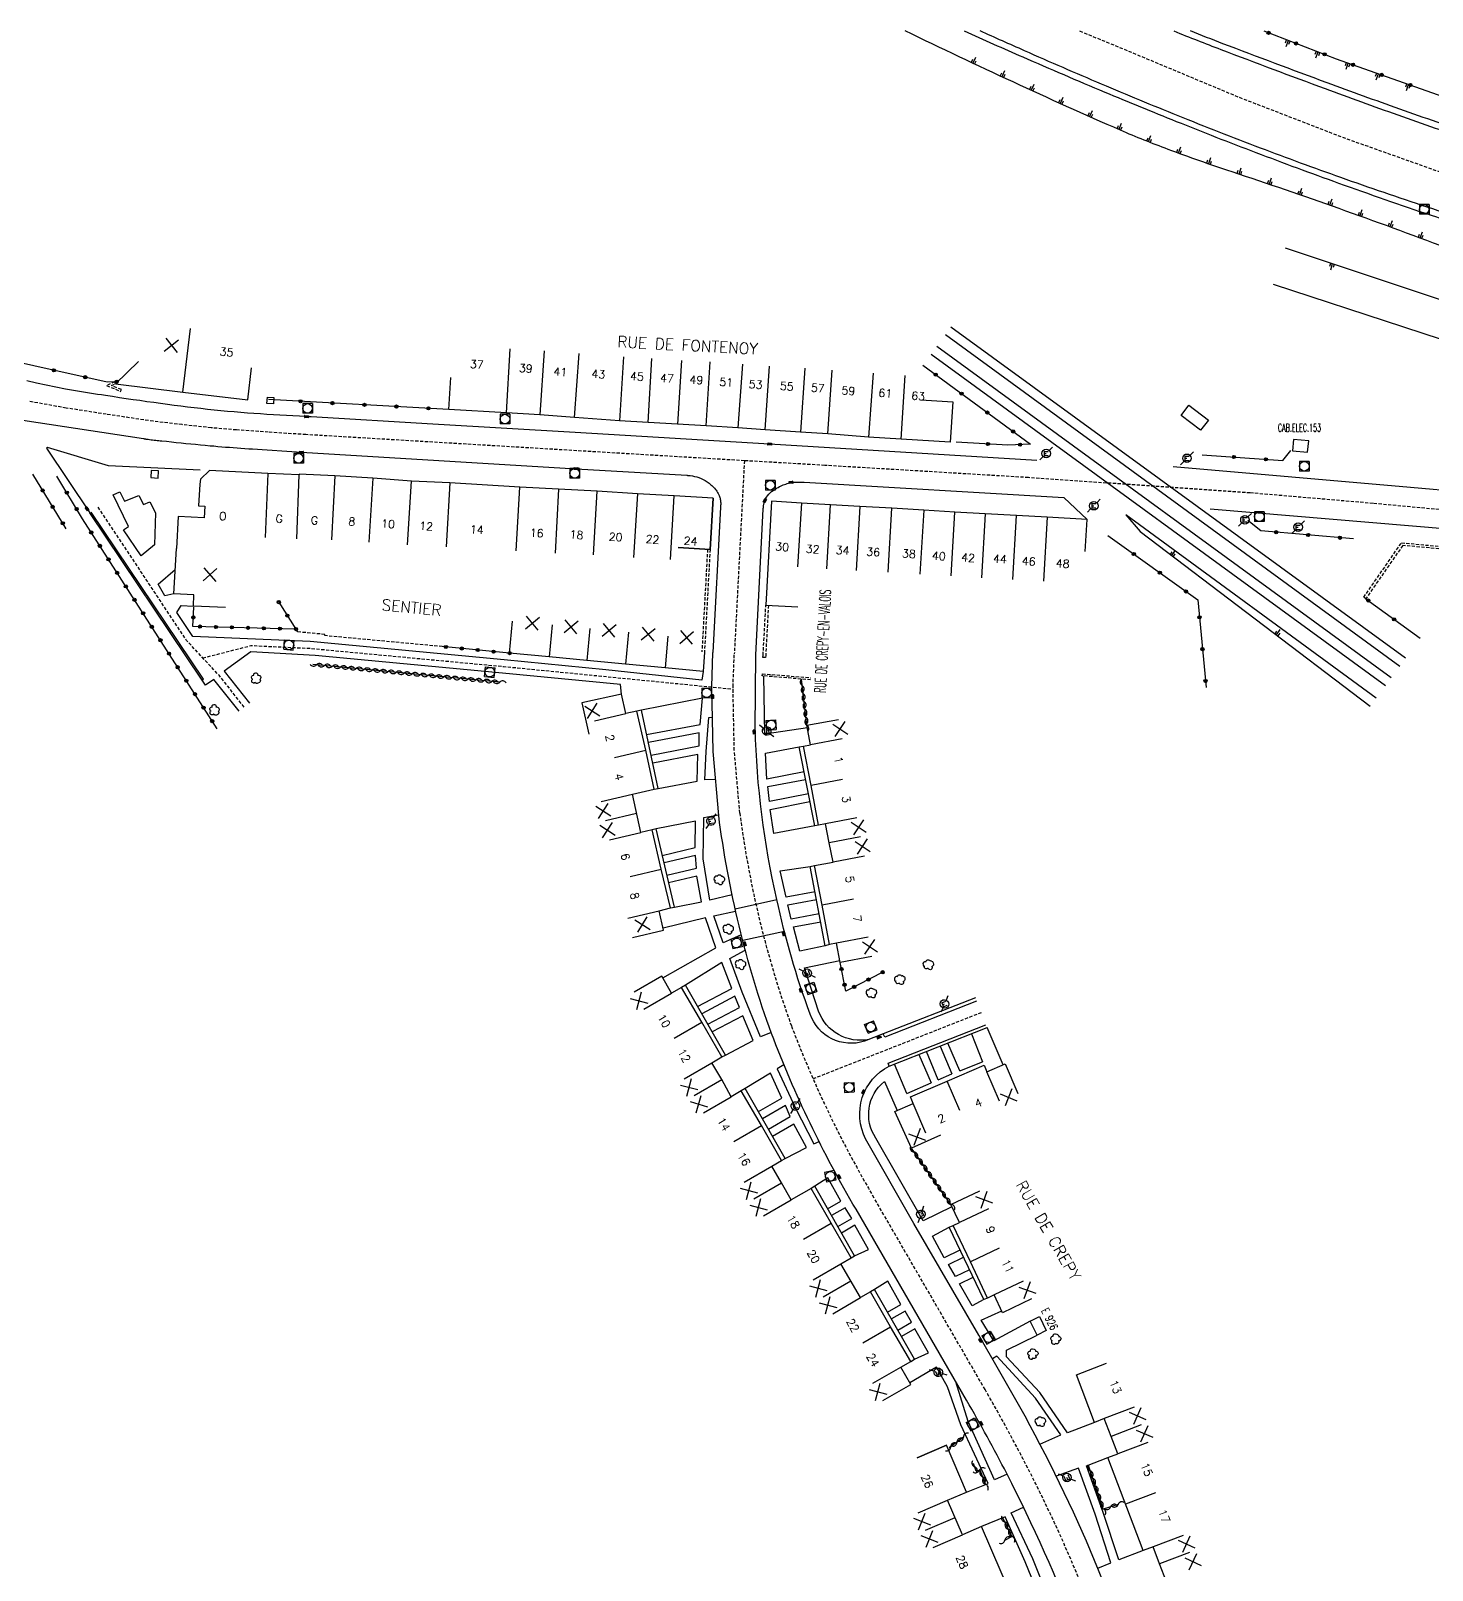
# Model space of a CAD drawing. Header units: millimetres. Extents: x 84999 to 86000, y 139000 to 140000.
# Drawn here: x 85243.6 to 85462.4, y 139759.6 to 140000 of the extents above; entities that cross this region are included whole.
import ezdxf
from ezdxf.enums import TextEntityAlignment as Align

# ---------------------------------------------------------------- set-up
doc = ezdxf.new("R2010")
doc.units = ezdxf.units.MM
doc.linetypes.add('DASHED', pattern=[0.75, 0.5, -0.25])
doc.layers.get('0').update_dxf_attribs({"linetype": 'CONTINUOUS'})
for name, color, linetype in [('W0001', 6, 'DASHED'), ('W0008', 7, 'CONTINUOUS'), ('W0100', 7, 'CONTINUOUS'), ('W0112', 1, 'DASHED'), ('W0211', 2, 'CONTINUOUS'), ('W0300', 7, 'CONTINUOUS'), ('W0310', 3, 'CONTINUOUS'), ('W0322', 7, 'CONTINUOUS'), ('W0334', 7, 'CONTINUOUS'), ('W0400', 7, 'CONTINUOUS'), ('W0420', 7, 'CONTINUOUS'), ('W0471', 7, 'CONTINUOUS'), ('W0700', 7, 'CONTINUOUS'), ('W0984', 7, 'CONTINUOUS'), ('W0989', 7, 'CONTINUOUS'), ('W0991', 7, 'CONTINUOUS'), ('W1102', 7, 'CONTINUOUS')]:
    doc.layers.add(name, color=color, linetype=linetype)
doc.styles.get("Standard").update_dxf_attribs({"font": 'romans.shx', "width": 0.85})

# ---------------------------------------------------------------- blocks, each defined once
blk = doc.blocks.new('t322o')
at = {"color": 0, "linetype": 'Continuous'}
for radius in [0.25, 0.15]:
    blk.add_circle((0, 0), radius, dxfattribs=at)
blk = doc.blocks.new('t211o')
at = {"color": 0, "linetype": 'Continuous'}
for p, q in [((-0.29, 0.5), (-0.29, 0)), ((0, 1), (0, 0)), ((0.29, 0.5), (0.29, 0))]:
    blk.add_line(p, q, dxfattribs=at)
blk = doc.blocks.new('T420')
for p, q in [((0.75, 0.75), (-0.75, 0.75)), ((-0.75, 0.75), (-0.75, -0.75)), ((0.75, 0.75), (0.75, -0.75)), ((0.75, -0.75), (-0.75, -0.75))]:
    blk.add_line(p, q)
blk.add_ellipse((0, 0), major_axis=(-0.53, 0.53), ratio=1, start_param=3.926991, end_param=10.210176)
blk = doc.blocks.new('T400')
for p, q in [((-0.15, 0.3), (0.15, 0.3)), ((-0.15, -0.25), (-0.15, 0.3)), ((-0.15, 0.15), (0.15, 0.15)), ((-0.15, 0), (0.15, 0)), ((0.15, 0.3), (0.15, -0.25)), ((-0.15, -0.15), (0.15, -0.15)), ((-0.15, -0.25), (-0.15, -0.3)), ((-0.15, -0.3), (0.15, -0.3)), ((0.15, -0.3), (0.15, -0.25))]:
    blk.add_line(p, q)
blk = doc.blocks.new('T471')
for p, q in [((-0.333334, 0.333334), (-0.333334, -0.333334)), ((-0.333334, 0.333334), (0.333334, 0.333334)), ((-0.333334, 0), (0, 0)), ((0.500001, 0.500001), (1.000002, 1.000002)), ((-0.500001, -0.500001), (-1.000002, -1.000002)), ((-0.333334, -0.333334), (0.333334, -0.333334))]:
    blk.add_line(p, q)
blk.add_ellipse((0, 0), major_axis=(0.471405, 0.471405), ratio=1, start_param=5.4977871438, end_param=11.780972451)
blk = doc.blocks.new('T300')
for p, q in [((-0.8, 0.51), (-0.86, 0.34)), ((-0.86, 0.34), (-0.86, 0.17)), ((-0.86, 0.17), (-0.74, 0.06)), ((-0.69, 0.63), (-0.8, 0.51)), ((-0.8, -0.06), (-0.74, 0.06)), ((-0.74, 0.06), (-0.69, 0.11)), ((-0.57, 0.69), (-0.69, 0.63)), ((-0.46, 0.69), (-0.57, 0.69)), ((-0.29, 0.63), (-0.46, 0.69)), ((-0.29, 0.63), (-0.17, 0.74)), ((-0.23, 0.57), (-0.29, 0.63)), ((-0.17, 0.74), (-0.06, 0.8)), ((-0.06, 0.8), (0.06, 0.8)), ((0.06, 0.8), (0.23, 0.74)), ((0.23, 0.74), (0.34, 0.63)), ((0.34, 0.63), (0.4, 0.51)), ((0.46, 0.46), (0.34, 0.46)), ((0.4, 0.51), (0.4, 0.46)), ((0.57, 0.4), (0.46, 0.46)), ((0.57, 0.4), (0.69, 0.29)), ((0.69, 0.29), (0.74, 0.17)), ((0.74, 0.06), (0.69, -0.17)), ((0.74, 0.17), (0.74, 0.06)), ((-0.8, -0.17), (-0.8, -0.06)), ((-0.8, -0.23), (-0.8, -0.17)), ((-0.74, -0.34), (-0.8, -0.23)), ((-0.69, -0.4), (-0.74, -0.34)), ((-0.51, -0.46), (-0.69, -0.4)), ((-0.4, -0.46), (-0.51, -0.46)), ((-0.4, -0.46), (-0.34, -0.46)), ((-0.34, -0.46), (-0.34, -0.4)), ((-0.34, -0.51), (-0.34, -0.46)), ((-0.29, -0.63), (-0.34, -0.51)), ((-0.17, -0.74), (-0.29, -0.63)), ((-0.06, -0.8), (-0.17, -0.74)), ((0.06, -0.8), (-0.06, -0.8)), ((0.17, -0.74), (0.06, -0.8)), ((0.23, -0.69), (0.17, -0.74)), ((0.29, -0.46), (0.23, -0.46)), ((0.29, -0.63), (0.23, -0.69)), ((0.46, -0.4), (0.29, -0.46)), ((0.34, -0.51), (0.29, -0.63)), ((0.34, -0.51), (0.34, -0.46)), ((0.57, -0.34), (0.46, -0.4)), ((0.63, -0.29), (0.57, -0.34)), ((0.69, -0.17), (0.63, -0.29))]:
    blk.add_line(p, q)
blk = doc.blocks.new('t310o')
at = {"color": 0, "linetype": 'Continuous'}
for centre, start, end in [((-0.5, 0.38), 216.8699, 323.1304), ((0.5, -0.37), 36.8699, 143.1303)]:
    blk.add_arc(centre, 0.625, start, end, dxfattribs=at)
blk = doc.blocks.new('t991o')
at = {"color": 0, "linetype": 'Continuous'}
for p, q in [((-1, 1), (1, -1)), ((-1, -1), (1, 1))]:
    blk.add_line(p, q, dxfattribs=at)
blk = doc.blocks.new('t112o')
at = {"color": 0, "linetype": 'Continuous'}
for p, q in [((-0.5, 0.5), (0.5, 0.5)), ((-0.5, -0.5), (-0.5, 0.5)), ((0.5, 0.5), (0.5, -0.5)), ((0.5, -0.5), (-0.5, -0.5))]:
    blk.add_line(p, q, dxfattribs=at)

msp = doc.modelspace()

# ---------------------------------------------------------------- linework, layer by layer
at = {"layer": 'W0001', "flags": 128}
for points in [[(85407.33, 140000), (85414.11, 139997.22), (85432.19, 139989.67), (85448.54, 139983.35), (85464.77, 139977.58), (85480.64, 139972.75), (85495.7, 139968.39), (85508.18, 139964.86), (85518.15, 139962.24), (85536.2, 139958.2), (85556.52, 139953.78), (85570.34, 139951.15), (85583.67, 139948.75), (85605.03, 139944.76), (85620.87, 139942.35), (85630.78, 139940.79), (85643.32, 139939.44), (85661.75, 139937.06)], [(85276.9, 139894.41), (85272.96, 139899.38), (85267.9, 139904.8), (85254.11, 139925.62)], [(85270.43, 139902.09), (85277.95, 139904.03), (85287.08, 139903.6), (85317.36, 139900.76), (85353.21, 139897.23)], [(85391.96, 139846.69), (85365.71, 139836.35)]]:
    msp.add_lwpolyline(points, dxfattribs=at)
at = {"layer": 'W0001'}
for points in [[(85641.3, 139910.12), (85631.66, 139910.33), (85624, 139910.64), (85614.54, 139911.22), (85606.29, 139911.89), (85599.37, 139912.53), (85591.98, 139913.22), (85567.26, 139915.58), (85453.14, 139926.22), (85433.96, 139927.86), (85399.33, 139930.25), (85367.54, 139932.16), (85354.99, 139932.89), (85346.02, 139933.42), (85286.52, 139936.97), (85280.65, 139937.34), (85275.66, 139937.69), (85271.73, 139938.03), (85267.2, 139938.52), (85262.68, 139939.05), (85255.34, 139940.14), (85249.09, 139941.12), (85243.22, 139942.16)], [(85354.99, 139932.89), (85353.41, 139902.75)]]:
    msp.add_lwpolyline(points, dxfattribs=at)
msp.add_lwpolyline([(85434.19, 139595.2), (85428.04, 139655.58), (85423.06, 139701.42, 0.029369), (85421.2, 139712.03), (85418.36, 139724.45, 0.028049), (85410.15, 139750.9, 0.029351), (85398.9, 139776.22, 0.01135), (85392.56, 139787.84), (85375.29, 139817.66, -0.042002), (85362.34, 139844.58, -0.054806), (85354.28, 139877.85), (85353.41, 139887.66), (85353.21, 139897.58), (85353.41, 139902.75)], format="xyb", dxfattribs=at)
at = {"layer": 'W0008', "flags": 128}
for points in [[(85661.16, 139930.94, 0.008282), (85641.32, 139933.47, -0.006368), (85633.42, 139934.53, -0.000194), (85608.21, 139938.25, -0.003488), (85606.81, 139938.46, -0.003393), (85592.76, 139940.84, -0.003225), (85578, 139943.53, -0.002645), (85563.66, 139946.33, -0.002459), (85548.26, 139949.49, -0.002984), (85534.16, 139952.55, -0.003298), (85521.44, 139955.47, -0.004562), (85510.2, 139958.24, -0.004123), (85497.82, 139961.53, -0.004363), (85487.98, 139964.31, -0.003382), (85475.35, 139968.11, -0.00528), (85461.61, 139972.49, -0.00534), (85448.12, 139977.11, -0.00548), (85435.57, 139981.72, -0.005298), (85422.69, 139986.76, -0.004076), (85410.76, 139991.7, -0.004017), (85398.73, 139996.91, -0.00223), (85391.81, 140000)], [(85422.04, 140000, 0.004563), (85429.37, 139997.12, 0.002607), (85445.65, 139991.01, 0.003184), (85456.99, 139986.9, 0.003105), (85468.68, 139982.83, 0.012824), (85490.19, 139976.09, 0.009921), (85518.35, 139968.67, 0.001393), (85531.82, 139965.44, 0.005248), (85535.41, 139964.63, 0.001339), (85545.29, 139962.54, 0.001077), (85557.58, 139960, 0.001157), (85573.19, 139956.84, 0.001703), (85583.8, 139954.76, 0.004285), (85594.36, 139952.82, 0.003148), (85608.77, 139950.39, 0.002784), (85609.67, 139950.25, 0.000116), (85631.38, 139946.98, 0.005753), (85640.83, 139945.68, 0.006949), (85662.34, 139943.2)]]:
    msp.add_lwpolyline(points, format="xyb", dxfattribs=at)
at = {"layer": 'W0008'}
for points in [[(85400.67, 139932.94), (85358.92, 139935.48), (85328.59, 139937.28), (85306.36, 139938.61), (85287.33, 139939.72), (85287.33, 139939.72), (85287.24, 139939.72), (85287.16, 139939.73), (85287.09, 139939.73), (85287.01, 139939.73), (85286.92, 139939.75), (85286.84, 139939.75), (85286.77, 139939.75), (85286.69, 139939.75), (85286.6, 139939.77), (85286.52, 139939.77), (85285.51, 139939.83), (85284.49, 139939.88), (85283.48, 139939.94), (85282.46, 139940), (85281.45, 139940.06), (85280.43, 139940.12), (85279.41, 139940.19), (85278.41, 139940.25), (85277.39, 139940.33), (85276.38, 139940.41), (85275.34, 139940.5), (85274.29, 139940.59), (85273.25, 139940.69), (85272.21, 139940.8), (85271.17, 139940.91), (85270.13, 139941.02), (85269.09, 139941.14), (85268.05, 139941.27), (85267.02, 139941.39), (85265.98, 139941.53), (85265.98, 139941.53), (85264.91, 139941.67), (85263.83, 139941.81), (85262.76, 139941.97), (85261.69, 139942.11), (85260.62, 139942.27), (85259.54, 139942.42), (85258.47, 139942.58), (85257.4, 139942.73), (85256.33, 139942.91), (85255.26, 139943.06), (85255.26, 139943.06), (85254.63, 139943.16), (85254.01, 139943.25), (85253.38, 139943.34), (85252.75, 139943.45), (85252.12, 139943.55), (85251.5, 139943.64), (85250.88, 139943.75), (85250.26, 139943.86), (85249.63, 139943.97), (85249.01, 139944.08), (85249.01, 139944.08), (85247.48, 139944.36), (85245.96, 139944.67), (85244.45, 139945), (85242.94, 139945.34)], [(85238.16, 139939.86), (85261.16, 139936.34), (85261.21, 139936.34), (85261.26, 139936.33), (85261.31, 139936.33), (85261.36, 139936.31), (85261.41, 139936.31), (85261.45, 139936.3), (85261.51, 139936.3), (85261.55, 139936.28), (85261.6, 139936.28), (85261.65, 139936.27), (85261.89, 139936.23), (85262.12, 139936.2), (85262.36, 139936.17), (85262.59, 139936.14), (85262.83, 139936.12), (85263.07, 139936.09), (85263.3, 139936.06), (85263.54, 139936.05), (85263.78, 139936.02), (85264.02, 139936), (85264.77, 139935.92), (85265.52, 139935.84), (85266.28, 139935.75), (85267.04, 139935.67), (85267.79, 139935.59), (85268.55, 139935.52), (85269.3, 139935.45), (85270.05, 139935.38), (85270.81, 139935.3), (85271.57, 139935.23), (85271.57, 139935.23), (85272.17, 139935.19), (85272.77, 139935.12), (85273.38, 139935.08), (85273.98, 139935.03), (85274.58, 139934.98), (85275.18, 139934.94), (85275.79, 139934.91), (85276.39, 139934.86), (85276.99, 139934.81), (85277.59, 139934.77), (85277.66, 139934.77), (85277.71, 139934.77), (85277.77, 139934.77), (85277.84, 139934.75), (85277.9, 139934.75), (85277.95, 139934.75), (85278.02, 139934.75), (85278.08, 139934.73), (85278.13, 139934.73), (85278.2, 139934.73), (85285.85, 139934.2), (85328.71, 139931.64), (85346.02, 139930.61), (85346.07, 139930.61), (85346.12, 139930.59), (85346.16, 139930.59), (85346.21, 139930.59), (85346.26, 139930.59), (85346.31, 139930.59), (85346.36, 139930.59), (85346.41, 139930.58), (85346.45, 139930.58), (85346.5, 139930.58), (85346.86, 139930.53), (85347.2, 139930.45), (85347.55, 139930.36), (85347.89, 139930.25), (85348.23, 139930.11), (85348.55, 139929.95), (85348.88, 139929.78), (85349.18, 139929.58), (85349.48, 139929.38), (85349.76, 139929.14), (85349.91, 139929), (85350.05, 139928.88), (85350.2, 139928.72), (85350.34, 139928.58), (85350.46, 139928.42), (85350.59, 139928.27), (85350.7, 139928.11), (85350.8, 139927.94), (85350.9, 139927.77), (85350.98, 139927.58), (85351.05, 139927.45), (85351.09, 139927.31), (85351.14, 139927.17), (85351.18, 139927.03), (85351.21, 139926.89), (85351.24, 139926.75), (85351.27, 139926.61), (85351.27, 139926.45), (85351.29, 139926.31), (85351.29, 139926.17), (85351.29, 139926.12), (85351.29, 139926.06), (85351.29, 139926.02), (85351.28, 139925.97), (85351.28, 139925.92), (85351.28, 139925.86), (85351.27, 139925.81), (85351.27, 139925.77), (85351.27, 139925.72), (85351.27, 139925.66), (85350.05, 139902.92)], [(85269.99, 139931.39), (85255.68, 139932.11), (85246.18, 139934.95), (85246.01, 139934.83), (85252.79, 139924.73)], [(85421.95, 139931.98), (85458.98, 139928.75), (85467.25, 139928.02)], [(85356.75, 139902.58), (85357.94, 139925.33), (85357.94, 139925.36), (85357.94, 139925.39), (85357.94, 139925.42), (85357.94, 139925.44), (85357.94, 139925.47), (85357.95, 139925.5), (85357.95, 139925.53), (85357.95, 139925.56), (85357.95, 139925.59), (85357.95, 139925.62), (85357.96, 139925.73), (85357.97, 139925.83), (85357.98, 139925.94), (85358, 139926.05), (85358.02, 139926.16), (85358.05, 139926.27), (85358.08, 139926.38), (85358.11, 139926.47), (85358.14, 139926.58), (85358.18, 139926.67), (85358.18, 139926.67), (85358.3, 139926.94), (85358.45, 139927.19), (85358.62, 139927.42), (85358.81, 139927.66), (85359.02, 139927.86), (85359.24, 139928.06), (85359.48, 139928.25), (85359.73, 139928.42), (85359.98, 139928.58), (85360.24, 139928.73), (85360.45, 139928.84), (85360.64, 139928.94), (85360.84, 139929.02), (85361.04, 139929.11), (85361.24, 139929.17), (85361.45, 139929.25), (85361.65, 139929.31), (85361.86, 139929.36), (85362.07, 139929.41), (85362.28, 139929.45), (85362.43, 139929.48), (85362.58, 139929.5), (85362.73, 139929.52), (85362.88, 139929.53), (85363.04, 139929.55), (85363.2, 139929.55), (85363.34, 139929.56), (85363.5, 139929.56), (85363.66, 139929.56), (85363.8, 139929.56), (85363.86, 139929.55), (85363.91, 139929.55), (85363.95, 139929.55), (85364.01, 139929.55), (85364.05, 139929.55), (85364.11, 139929.55), (85364.16, 139929.53), (85364.21, 139929.53), (85364.26, 139929.53), (85364.3, 139929.53), (85404.86, 139927.16), (85408.48, 139923.7)], [(85465.52, 139922.14), (85427.69, 139925.33)]]:
    msp.add_lwpolyline(points, dxfattribs=at)
for points in [[(85407.04, 139749.74, 0.029346), (85395.95, 139774.7, 0.011345), (85389.68, 139786.18), (85372.42, 139815.98, -0.042025), (85359.22, 139843.42, -0.054954), (85350.98, 139877.49, 0.019439), (85350.98, 139877.49), (85350.09, 139887.48), (85349.88, 139897.6), (85350.05, 139902.92)], [(85391.25, 139848.5), (85376.9, 139842.89), (85376.66, 139843.37), (85373.76, 139842.24, -0.409469), (85365.25, 139846.48, -0.035079), (85360.05, 139864.39, -0.04986), (85356.68, 139891.04), (85356.75, 139902.58)], [(85441.68, 139742.88), (85425.75, 139738.24, -0.413102), (85416.59, 139742.67, 0.023265), (85407.07, 139767.16, 0.025861), (85394.66, 139790.95), (85391.57, 139796.33), (85381.44, 139813.79), (85373.92, 139826.98, -0.416484), (85377.6, 139838.33), (85377.43, 139838.8), (85392.69, 139844.81)]]:
    msp.add_lwpolyline(points, format="xyb", dxfattribs=at)
at = {"layer": 'W0100'}
for points in [[(85260.41, 139948.36), (85256.79, 139944.92), (85267.32, 139943.62), (85277.45, 139942.41), (85278.05, 139947.38)], [(85382.56, 139942.42), (85387.55, 139942.06), (85387.09, 139935.77), (85379.45, 139936.23), (85374.35, 139936.59), (85368, 139937.08), (85363.77, 139937.34), (85358.22, 139937.69), (85353.98, 139938), (85349.02, 139938.34), (85344.56, 139938.58), (85339.94, 139938.88), (85335.47, 139939.12), (85328.45, 139939.62), (85323.03, 139940.06), (85317.84, 139940.39), (85308.86, 139940.91), (85309.14, 139945.89)], [(85423.16, 139939.94), (85424.38, 139941.55), (85427.44, 139939.23), (85426.21, 139937.64), (85423.16, 139939.94)], [(85440.73, 139936.19), (85440.59, 139934.44), (85442.89, 139934.25), (85443.12, 139936), (85440.73, 139936.19)], [(85263.45, 139930.19), (85263.5, 139931.31), (85262.39, 139931.36), (85262.33, 139930.25), (85263.45, 139930.19)], [(85350.12, 139927.06), (85344.01, 139927.41), (85338.28, 139927.73), (85332.02, 139928.16), (85325.95, 139928.45), (85319.91, 139928.78), (85309, 139929.42), (85303, 139929.72), (85297, 139930.17), (85291.03, 139930.52), (85285.49, 139930.78), (85285.48, 139930.67), (85280.56, 139930.91), (85271.47, 139931.34), (85270.09, 139930.02), (85269.95, 139929.22), (85269.77, 139925.83), (85270.72, 139925.78), (85270.62, 139923.98), (85266.57, 139924.19), (85266.31, 139919.19)], [(85344.64, 139919.33), (85349.63, 139919.03), (85350.12, 139927.06), (85349.63, 139919.03), (85344.64, 139919.33)], [(85408.2, 139918.7), (85408.48, 139923.7), (85402.27, 139924.05), (85397.45, 139924.31), (85392.59, 139924.59), (85387.86, 139924.88), (85382.99, 139925.16), (85378, 139925.47), (85373.02, 139925.75), (85368.43, 139926), (85363.88, 139926.27), (85359.2, 139926.55), (85358.34, 139910.33), (85363.34, 139910.08)], [(85273.96, 139909.95), (85268.96, 139910.2), (85269.05, 139911.95), (85265.92, 139912.1), (85266.31, 139919.19)], [(85348.75, 139903), (85348.53, 139899.98), (85342.6, 139900.52), (85336.42, 139901.14), (85330.37, 139901.71), (85324.52, 139902.26), (85318.33, 139902.83), (85318.78, 139907.81)], [(85337.51, 139858.44), (85342.38, 139859.58), (85341.66, 139862.62), (85343.44, 139863.04), (85342, 139869.12), (85340.57, 139875.23), (85338.81, 139874.85), (85337.5, 139880.82), (85340.92, 139881.57), (85339.58, 139887.68), (85338.21, 139893.79), (85336.46, 139893.4), (85335.79, 139896.43), (85329.63, 139895.08), (85330.7, 139890.2)], [(85374.87, 139855.44), (85369.95, 139854.51), (85369.37, 139857.57), (85368.27, 139857.36), (85367.11, 139863.5), (85365.94, 139869.67), (85368.83, 139870.19), (85368.23, 139873.19), (85367.63, 139876.2), (85366.57, 139875.98), (85365.39, 139882.16), (85364.24, 139888.3), (85365.33, 139888.51), (85364.75, 139891.57), (85369.66, 139892.5)], [(85376.62, 139786.12), (85380.95, 139788.63), (85379.39, 139791.33), (85380.95, 139792.23), (85377.82, 139797.65), (85374.68, 139803.08), (85373.13, 139802.19), (85370.06, 139807.48), (85371.65, 139808.4), (85365.41, 139819.24), (85362.29, 139817.46), (85360.77, 139820.1), (85359.27, 139822.72), (85360.78, 139823.58), (85357.66, 139829.06), (85354.5, 139834.46), (85352.93, 139833.57), (85351.46, 139836.23), (85349.91, 139838.86), (85351.46, 139839.77), (85348.34, 139845.2), (85345.19, 139850.63), (85343.63, 139849.73), (85342.1, 139852.41), (85337.77, 139849.9)], [(85385.63, 139827.55), (85381.07, 139825.52), (85378.5, 139831.28), (85381.34, 139832.49), (85380.9, 139833.54), (85386.67, 139836), (85392.4, 139838.49), (85392.84, 139837.46), (85395.71, 139838.69), (85397.67, 139834.09)], [(85399.82, 139801.98), (85395.31, 139799.83), (85393.98, 139802.61), (85392.96, 139802.12), (85390.27, 139807.78), (85387.56, 139813.46), (85388.56, 139813.94), (85387.23, 139816.74), (85391.74, 139818.89)], [(85425.35, 139751.04), (85420.68, 139749.27), (85417.88, 139756.65), (85420.87, 139757.81), (85419.82, 139760.62), (85418.83, 139763.27), (85417.25, 139762.68), (85411.73, 139777.22), (85413.31, 139777.81), (85412.26, 139780.5), (85411.17, 139783.29), (85409.66, 139782.7), (85406.84, 139790.15), (85411.5, 139791.97)], [(85399.71, 139726.29), (85404.3, 139728.27), (85403.09, 139731.09), (85404.63, 139731.75), (85401.53, 139738.93), (85398.63, 139745.68), (85399.49, 139746.05), (85398.24, 139748.96), (85397.02, 139751.76), (85398.16, 139752.24), (85395.09, 139759.32), (85392, 139766.46), (85389.04, 139765.14), (85386.72, 139770.56), (85389.68, 139771.83), (85386.55, 139779.15), (85381.96, 139777.16)]]:
    msp.add_lwpolyline(points, dxfattribs=at)
msp.add_lwpolyline([(85402.13, 139797.08), (85400.69, 139796.35), (85399.62, 139798.52), (85401.06, 139799.26)], close=True, dxfattribs=at)
at = {"layer": 'W0112'}
for points in [[(85256.79, 139944.92), (85256.66, 139945.19), (85255.41, 139944.62), (85257.59, 139943.72), (85257.71, 139944), (85256.17, 139944.64), (85256.79, 139944.92)], [(85349.23, 139919.05), (85348.35, 139903.02)], [(85349.63, 139919.03), (85348.75, 139903)], [(85464.17, 139919.06), (85457.78, 139919.66), (85452.01, 139911.34), (85451.68, 139911.56), (85457.59, 139920.08), (85464.21, 139919.45)], [(85357.91, 139902.52), (85358.34, 139910.33)], [(85358.74, 139910.31), (85358.31, 139902.48)], [(85307.81, 139903.86), (85289.46, 139905.57), (85289.48, 139905.76), (85285.29, 139906.15), (85284.97, 139906.59)], [(85358.31, 139902.48), (85358.29, 139902.14), (85357.89, 139902.16), (85357.91, 139902.52)], [(85365.33, 139898.67), (85357.78, 139899.3), (85357.8, 139899.62), (85365.31, 139899)]]:
    msp.add_lwpolyline(points, dxfattribs=at)
at = {"layer": 'W0211', "flags": 128}
for points in [[(85660.63, 139925.42, 0.002275), (85641.06, 139927.63, -0.007332), (85633.08, 139928.65, -0.00029), (85607.18, 139932.38, -0.003337), (85604.94, 139932.72, -0.005245), (85587.93, 139935.59, -0.008591), (85577.59, 139937.63, -0.006524), (85563.83, 139940.78, 0.00507), (85546.13, 139944.89, 0.002166), (85531.74, 139948.02, -0.002835), (85520.74, 139950.42, -0.004835), (85511.45, 139952.6, -0.002828), (85495.63, 139956.56, -0.006714), (85481.86, 139960.3, -0.011754), (85474.08, 139962.72, -0.009185), (85464.68, 139966.08, 0.005111), (85447.83, 139972.26, 0.005383), (85431.12, 139978, -0.008984), (85421.13, 139981.51, -0.013644), (85413.71, 139984.5, -0.005935), (85396.94, 139992.04, -0.00376), (85380.11, 140000)], [(85389.29, 140000, 0.003182), (85398.46, 139995.94, 0.003423), (85411.24, 139990.47, 0.003943), (85422.41, 139985.89, 0.004542), (85434.85, 139981.03, 0.004412), (85447.75, 139976.26, 0.005478), (85462.23, 139971.22, 0.006231), (85475.06, 139967.1, 0.003684), (85485.66, 139963.92, 0.00336), (85497.33, 139960.59, 0.0039), (85513.4, 139956.27, 0.008135), (85521.14, 139954.39, 0.002719), (85530.15, 139952.4, 0.001376), (85547.96, 139948.63, 0.000801), (85564.99, 139945.09, 0.001062), (85577.84, 139942.48, 0.004616), (85592.97, 139939.58, 0.005177), (85606.51, 139937.26, 0.004732), (85607.79, 139937.06, 0.000236), (85633.29, 139933.47, 0.005357), (85641.25, 139932.44, -0.000621), (85661.05, 139930.12)], [(85662.41, 139944.16, -0.006878), (85640.95, 139946.63, -0.005754), (85631.52, 139947.93, -0.000116), (85609.81, 139951.19, -0.002784), (85608.92, 139951.33, -0.003148), (85594.52, 139953.76, -0.004285), (85583.99, 139955.7, -0.001703), (85573.38, 139957.78, -0.001157), (85557.77, 139960.93, -0.001077), (85545.48, 139963.47, -0.001339), (85535.61, 139965.57, -0.005248), (85532.05, 139966.37, -0.001393), (85518.58, 139969.6, -0.009921), (85490.45, 139977.02, -0.012824), (85468.99, 139983.73, -0.003105), (85457.31, 139987.8, -0.003184), (85445.98, 139991.91, -0.002607), (85429.71, 139998.02, -0.003173), (85424.62, 140000)]]:
    msp.add_lwpolyline(points, format="xyb", dxfattribs=at)
at = {"layer": 'W0211'}
for points in [[(85439.41, 139966.14), (85499.88, 139946), (85562.85, 139928.92), (85611.79, 139924.2), (85653.23, 139921.8), (85678.5, 139919.83), (85678.95, 139923.78), (85660.63, 139925.42)], [(85437.54, 139960.44), (85498.61, 139940.48), (85546.58, 139929.14), (85560.81, 139924.16), (85611.05, 139920.23), (85616.05, 139915.95), (85636.94, 139914.94), (85680.62, 139914.89), (85682.22, 139919.17), (85683.14, 139924.61), (85681.37, 139927.92), (85661.05, 139930.12)], [(85453.64, 139895.8), (85414.55, 139924.44), (85416.79, 139921.83), (85452.7, 139894.56)]]:
    msp.add_lwpolyline(points, dxfattribs=at)
at = {"layer": 'W0310'}
for points in [[(85316.79, 139898.3), (85287.63, 139901.07)], [(85364.75, 139891.57), (85363.9, 139898.79)], [(85387.23, 139816.74), (85381.07, 139825.52)], [(85389.18, 139780.4), (85386.98, 139778.72)], [(85392.63, 139773.04), (85391.79, 139775.26), (85391.15, 139775.09), (85390.77, 139776.27)], [(85413.34, 139769.89), (85411.02, 139769.14), (85408.74, 139775.95)], [(85395.66, 139764.31), (85396.73, 139764.9), (85395.32, 139767.82)]]:
    msp.add_lwpolyline(points, dxfattribs=at)
at = {"layer": 'W0322', "flags": 128}
msp.add_lwpolyline([(85436.07, 140000), (85447.38, 139995.66), (85470.21, 139987.58), (85495.94, 139979.72), (85518.52, 139973.11), (85535.03, 139969.67)], dxfattribs=at)
at = {"layer": 'W0322'}
for points in [[(85257.11, 139945.22), (85255.47, 139945.17), (85232.54, 139950.25)], [(85382.86, 139947.8), (85399.66, 139935.47), (85396.11, 139935.31), (85388.03, 139935.78)], [(85308.86, 139940.91), (85280.69, 139942.44)], [(85426.45, 139933.83), (85439.05, 139932.91), (85440.28, 139934.48)], [(85249.09, 139922.25), (85243.87, 139930.8)], [(85251.66, 139923.8), (85247.65, 139930.47)], [(85272.67, 139891.03), (85251.66, 139923.8)], [(85411.74, 139921.23), (85425.77, 139911.16), (85427.07, 139897.48)], [(85450.11, 139920.67), (85435.62, 139921.92), (85433.59, 139923.53)], [(85282.29, 139910.81), (85284.97, 139906.59), (85268.88, 139907.02), (85269.03, 139910.04)], [(85452.01, 139911.34), (85460.48, 139905.16)], [(85318.33, 139902.83), (85307.81, 139903.86)], [(85376.58, 139853.01), (85370.83, 139850.04), (85369.95, 139854.51)]]:
    msp.add_lwpolyline(points, dxfattribs=at)
at = {"layer": 'W0334'}
msp.add_lwpolyline([(85262.16, 139926.49), (85263.04, 139924.75), (85262.86, 139919.75), (85260.8, 139918.02), (85258.03, 139922.08), (85258.81, 139922.62), (85256.42, 139927.56), (85257.46, 139928.01), (85258.19, 139926.57), (85260.43, 139927.47), (85261.15, 139926.06)], close=True, dxfattribs=at)
for points in [[(85270.31, 139898.62), (85252.79, 139924.73)], [(85276.1, 139893.77), (85272.14, 139898.73), (85270.83, 139897.83), (85270.31, 139898.62), (85270.55, 139898.78), (85252.99, 139924.87)], [(85265.92, 139912.1), (85264.52, 139911.8), (85263.44, 139913.59), (85266.11, 139915.88)], [(85348.53, 139899.98), (85348.32, 139898.63), (85333.36, 139900.25), (85317.46, 139901.8), (85287.18, 139904.64), (85268.86, 139905.45), (85266.36, 139909.21), (85267.05, 139910.26), (85268.96, 139910.2)], [(85335.79, 139896.43), (85335.63, 139897.92), (85317.2, 139899.72), (85287.97, 139902.46), (85277.91, 139903.02), (85273.78, 139900.02), (85277.7, 139895.05)], [(85364.82, 139891.18), (85358.18, 139890.18), (85358.04, 139899.28)], [(85339.72, 139890.12), (85348.1, 139891.71), (85348.44, 139895.8), (85338.9, 139893.91)], [(85340.92, 139881.57), (85341.55, 139881.69), (85338.9, 139893.91), (85338.21, 139893.79)], [(85350.48, 139883.09), (85348.83, 139883.05), (85349.01, 139887.48), (85349.44, 139892.78), (85349.98, 139892.82)], [(85340.41, 139886.92), (85347.92, 139888.35), (85347.94, 139890.39), (85339.99, 139888.88)], [(85364.32, 139884.28), (85358.51, 139883.14), (85358.29, 139887.23), (85363.55, 139888.2)], [(85366.57, 139875.98), (85365.96, 139875.85), (85363.55, 139888.2), (85364.24, 139888.3)], [(85341.55, 139881.69), (85347.6, 139882.84), (85347.73, 139887), (85340.69, 139885.66)], [(85364.99, 139880.85), (85358.93, 139879.67), (85358.66, 139881.99), (85364.54, 139883.13)], [(85365.96, 139875.85), (85359.6, 139874.66), (85359.03, 139878.44), (85365.22, 139879.65)], [(85342.16, 139871.26), (85347.31, 139872.47), (85347.35, 139876.59), (85341.2, 139875.4)], [(85353.07, 139865.07), (85349.57, 139864.24), (85348.54, 139870.71), (85348.64, 139877.18), (85350.97, 139877.59)], [(85343.44, 139863.04), (85344.05, 139863.17), (85341.2, 139875.4), (85340.57, 139875.23)], [(85342.88, 139868.17), (85347.51, 139869.25), (85347.36, 139871.23), (85342.44, 139870.08)], [(85366.02, 139865.57), (85361.49, 139864.71), (85360.59, 139868.85), (85365.28, 139869.53)], [(85368.27, 139857.36), (85367.62, 139857.12), (85365.28, 139869.53), (85365.94, 139869.67)], [(85344.05, 139863.17), (85348.3, 139863.99), (85347.55, 139868.01), (85343.16, 139866.98)], [(85353.54, 139862.9), (85360.05, 139864.39)], [(85366.67, 139862.14), (85362.3, 139861.31), (85361.77, 139863.55), (85366.25, 139864.39)], [(85342.26, 139852.12), (85350.55, 139856.83), (85348.93, 139861.48), (85342.3, 139859.9)], [(85354.5, 139858.87), (85351.69, 139857.59), (85350.23, 139861.81), (85353.62, 139862.55)], [(85361.25, 139859.39), (85354.74, 139857.94)], [(85367.62, 139857.12), (85363.62, 139856.32), (85362.64, 139860.09), (85366.91, 139860.9)], [(85359.17, 139843.57), (85357.5, 139842.94), (85354.62, 139849.91), (85352.72, 139855.16), (85355.13, 139856.44)], [(85347.68, 139847.67), (85353.03, 139850.49), (85351.46, 139854.52), (85345.77, 139850.98)], [(85351.46, 139839.77), (85352.05, 139840.07), (85345.77, 139850.98), (85345.19, 139850.63)], [(85349.27, 139844.91), (85354.23, 139847.52), (85353.52, 139849.25), (85348.34, 139846.52)], [(85391.05, 139849.02), (85376.66, 139843.37)], [(85352.05, 139840.07), (85356.37, 139842.35), (85354.72, 139846.21), (85349.96, 139843.71)], [(85377.6, 139838.33), (85392.89, 139844.37)], [(85395.38, 139838.54), (85392.89, 139844.37)], [(85388.65, 139837.62), (85386.77, 139841.94)], [(85390.46, 139843.39), (85392.18, 139839.02)], [(85382.21, 139840.15), (85384.16, 139835.72)], [(85385.22, 139836.19), (85383.4, 139840.62)], [(85385.53, 139841.45), (85387.39, 139837.13)], [(85357.17, 139831.24), (85360.82, 139833.33), (85359.07, 139837.24), (85355.1, 139834.84)], [(85361.16, 139838.54), (85360.12, 139837.94), (85362.98, 139831.76), (85365.82, 139826.19), (85366.66, 139826.55)], [(85380.36, 139834.06), (85378.41, 139838.66)], [(85385.22, 139836.19), (85387.39, 139837.13)], [(85388.65, 139837.62), (85392.18, 139839.02)], [(85360.78, 139823.58), (85361.36, 139823.93), (85355.1, 139834.84), (85354.5, 139834.46)], [(85380.36, 139834.06), (85384.16, 139835.72)], [(85358.73, 139828.51), (85362.16, 139830.47), (85361.4, 139832.18), (85357.81, 139830.12)], [(85361.36, 139823.93), (85364.68, 139825.62), (85362.72, 139829.28), (85359.39, 139827.36)], [(85367.98, 139816.05), (85370.07, 139817.26), (85368.01, 139820.89), (85365.96, 139819.57)], [(85371.65, 139808.4), (85372.2, 139808.73), (85365.96, 139819.57), (85365.41, 139819.24)], [(85369.58, 139813.28), (85371.74, 139814.52), (85370.72, 139816.23), (85368.59, 139815)], [(85372.2, 139808.73), (85374.37, 139809.71), (85372.23, 139813.48), (85370.16, 139812.28)], [(85388.65, 139809.61), (85386.18, 139808.42), (85384.34, 139811.8), (85386.94, 139813.17)], [(85392.96, 139802.12), (85392.39, 139801.87), (85386.94, 139813.17), (85387.56, 139813.46)], [(85390.14, 139806.53), (85387.93, 139805.47), (85386.85, 139807.37), (85389.19, 139808.49)], [(85380.95, 139792.23), (85381.57, 139792.58), (85375.3, 139803.44), (85374.68, 139803.08)], [(85377.34, 139799.9), (85379.43, 139801.1), (85377.36, 139804.74), (85375.3, 139803.44)], [(85392.39, 139801.87), (85390.57, 139800.91), (85388.56, 139804.36), (85390.69, 139805.38)], [(85378.95, 139797.12), (85381.1, 139798.37), (85380.08, 139800.08), (85377.95, 139798.85)], [(85399.62, 139798.52), (85393.92, 139795.44), (85391.93, 139798.65), (85395.17, 139800.11)], [(85381.57, 139792.58), (85383.73, 139793.56), (85381.59, 139797.33), (85379.52, 139796.13)], [(85409.66, 139782.7), (85405.44, 139781.09), (85401.09, 139787.39), (85395.9, 139792.92), (85395.89, 139793.98), (85400.69, 139796.35)], [(85401.13, 139779.3), (85404.42, 139780.74), (85400.42, 139786.47), (85394.41, 139793.02), (85393.71, 139792.61)], [(85389.68, 139771.83), (85393.06, 139773.18), (85388.78, 139782.32), (85386.68, 139788.24), (85384.99, 139791.35), (85380.81, 139788.87)], [(85395.99, 139774.61), (85394.02, 139773.73), (85389.9, 139782.84), (85388.02, 139789.06)], [(85417.25, 139762.68), (85413.44, 139761.24), (85410.95, 139768.77), (85408.4, 139775.94), (85411.73, 139777.22)], [(85410.15, 139759.94), (85412.22, 139760.79), (85409.77, 139768.36), (85407.17, 139775.53), (85403.67, 139774.3)], [(85398.16, 139752.24), (85401.72, 139753.81), (85398.85, 139760.95), (85395.69, 139767.98), (85392, 139766.46)], [(85405, 139754.98), (85402.87, 139754.26), (85400, 139761.37), (85396.64, 139768.57), (85398.57, 139769.46)]]:
    msp.add_lwpolyline(points, dxfattribs=at)
for points in [[(85374.46, 139842.51, -0.372413), (85366.58, 139846.94), (85364.35, 139853.69), (85369.89, 139854.83)], [(85387.4, 139816.38), (85382.92, 139814.19), (85375.51, 139827.11, -0.388015), (85376.85, 139835.96), (85378.85, 139831.42)]]:
    msp.add_lwpolyline(points, format="xyb", dxfattribs=at)
at = {"layer": 'W0700'}
for points in [[(85386.37, 139952.58), (85457.3, 139900.81)], [(85458.2, 139902.03), (85387.23, 139953.77)], [(85455.97, 139898.98), (85385.03, 139950.75)], [(85384.13, 139949.53), (85455.09, 139897.78)]]:
    msp.add_lwpolyline(points, dxfattribs=at)
at = {"layer": 'W1102'}
for points in [[(85267.32, 139943.62), (85268.53, 139953.56)], [(85317.84, 139940.39), (85318.43, 139950.38)], [(85323.74, 139950.05), (85323.03, 139940.06)], [(85328.45, 139939.62), (85329.2, 139949.61)], [(85336.11, 139949.11), (85335.47, 139939.12)], [(85339.94, 139938.88), (85340.54, 139948.86)], [(85345.15, 139948.56), (85344.56, 139938.58)], [(85349.02, 139938.34), (85349.63, 139948.31)], [(85354.69, 139947.98), (85353.98, 139938)], [(85358.22, 139937.69), (85358.9, 139947.66)], [(85364.4, 139947.33), (85363.77, 139937.34)], [(85368, 139937.08), (85368.7, 139947.05)], [(85375.09, 139946.56), (85374.35, 139936.59)], [(85379.45, 139936.23), (85380.1, 139946.2)], [(85280.56, 139930.91), (85280.19, 139920.92)], [(85285.1, 139920.69), (85285.48, 139930.67)], [(85291.03, 139930.52), (85290.51, 139920.52)], [(85297, 139930.17), (85296.35, 139920.19)], [(85302.38, 139919.75), (85303, 139929.72)], [(85309, 139929.42), (85308.45, 139919.44)], [(85319.34, 139918.8), (85319.91, 139928.78)], [(85325.95, 139928.45), (85325.43, 139918.47)], [(85331.45, 139918.17), (85332.02, 139928.16)], [(85338.28, 139927.73), (85337.66, 139917.77)], [(85343.44, 139917.44), (85344.01, 139927.41)], [(85363.88, 139926.27), (85363.3, 139916.3)], [(85367.86, 139916.02), (85368.43, 139926)], [(85373.02, 139925.75), (85372.46, 139915.77)], [(85377.41, 139915.48), (85378, 139925.47)], [(85382.99, 139925.16), (85382.4, 139915.17)], [(85387.27, 139914.89), (85387.86, 139924.88)], [(85392.59, 139924.59), (85392, 139914.61)], [(85396.89, 139914.33), (85397.45, 139924.31)], [(85402.27, 139924.05), (85401.71, 139914.06)], [(85324.99, 139907.24), (85324.52, 139902.26)], [(85330.84, 139906.69), (85330.37, 139901.71)], [(85336.91, 139906.11), (85336.42, 139901.14)], [(85343.05, 139905.5), (85342.6, 139900.52)], [(85331.59, 139892.26), (85336.46, 139893.4)], [(85334.72, 139886.53), (85339.58, 139887.68)], [(85370.24, 139889.44), (85365.33, 139888.51)], [(85370.3, 139883.09), (85365.39, 139882.16)], [(85332.64, 139879.67), (85337.5, 139880.82)], [(85333.29, 139876.68), (85338.16, 139877.83)], [(85372.54, 139877.12), (85367.63, 139876.2)], [(85333.94, 139873.7), (85338.81, 139874.85)], [(85373.13, 139874.17), (85368.23, 139873.19)], [(85373.74, 139871.12), (85368.83, 139870.19)], [(85337.14, 139867.98), (85342, 139869.12)], [(85372.03, 139864.43), (85367.11, 139863.5)], [(85336.79, 139861.47), (85341.66, 139862.62)], [(85374.29, 139858.5), (85369.37, 139857.57)], [(85339.3, 139847.23), (85343.63, 139849.73)], [(85344.02, 139842.69), (85348.34, 139845.2)], [(85345.58, 139836.35), (85349.91, 139838.86)], [(85394.8, 139832.86), (85392.84, 139837.46)], [(85347.14, 139833.73), (85351.46, 139836.23)], [(85388.63, 139831.4), (85386.67, 139836)], [(85348.6, 139831.07), (85352.93, 139833.57)], [(85383.3, 139827.89), (85381.34, 139832.49)], [(85353.34, 139826.56), (85357.66, 139829.06)], [(85354.94, 139820.21), (85359.27, 139822.72)], [(85356.44, 139817.6), (85360.77, 139820.1)], [(85357.96, 139814.96), (85362.29, 139817.46)], [(85393.08, 139816.08), (85388.56, 139813.94)], [(85364.2, 139811.31), (85368.53, 139813.82)], [(85394.79, 139809.93), (85390.27, 139807.78)], [(85365.74, 139804.98), (85370.06, 139807.48)], [(85367.27, 139802.33), (85371.6, 139804.83)], [(85398.5, 139804.76), (85393.98, 139802.61)], [(85368.8, 139799.68), (85373.13, 139802.19)], [(85373.49, 139795.14), (85377.82, 139797.65)], [(85375.06, 139788.82), (85379.39, 139791.33)], [(85415.83, 139785.1), (85411.17, 139783.29)], [(85416.92, 139782.31), (85412.26, 139780.5)], [(85417.99, 139779.56), (85413.31, 139777.81)], [(85381.96, 139777.16), (85386.55, 139779.15)], [(85382.13, 139768.58), (85386.72, 139770.56)], [(85382.13, 139768.58), (85386.72, 139770.56)], [(85419.18, 139771.7), (85414.49, 139769.95)], [(85383.29, 139765.87), (85387.88, 139767.85)], [(85384.45, 139763.15), (85389.04, 139765.14)], [(85423.51, 139765.02), (85418.83, 139763.27)], [(85424.5, 139762.37), (85419.82, 139760.62)]]:
    msp.add_lwpolyline(points, dxfattribs=at)

# ---------------------------------------------------------------- block references
at = {"layer": 'W0112', "rotation": 265.5984182806622}
msp.add_blockref('t112o', (85280.98, 139942.3), dxfattribs=at)
at = {"layer": 'W0211'}
for p, rotation in [((85439.92, 139998.52), 159.0100223964496), ((85390.67, 139994.97), 334.8012832288964), ((85444.58, 139996.73), 159.0100223965103), ((85395.2, 139992.85), 335.0326758283596), ((85449.27, 139994.99), 160.5010293859299), ((85453.98, 139993.32), 160.5010293858882), ((85399.74, 139990.75), 335.349449719613), ((85458.7, 139991.65), 160.5010293860174), ((85404.29, 139988.68), 335.7193318729479), ((85408.86, 139986.64), 336.0892140261891), ((85413.43, 139984.62), 336.4590961796673), ((85418.05, 139982.7), 338.3166948115315), ((85422.72, 139980.93), 339.9380260899085), ((85427.43, 139979.25), 340.9103192409681), ((85432.17, 139977.65), 341.5901274189189), ((85436.91, 139976.06), 341.2410606841501), ((85441.64, 139974.44), 340.8919939495094), ((85446.36, 139972.79), 340.542927215023), ((85451.07, 139971.11), 340.2094415555313), ((85455.77, 139969.4), 339.8830457602418), ((85460.46, 139967.67), 339.5566499651641), ((85446.82, 139963.67), 165.0969846680742), ((85421.69, 139918.1), 327.1086262070646), ((85438.04, 139905.69), 325.3989885442693)]:
    msp.add_blockref('t211o', p, dxfattribs=dict(at, rotation=rotation))
at = {"layer": 'W0300'}
for p, rotation in [((85278.75, 139898.78), 308.215628731877), ((85272.26, 139893.82), 308.215628731877), ((85351.15, 139867.43), 11.6742570480967), ((85352.54, 139859.73), 11.6742570480967), ((85354.46, 139854.2), 11.6742570480967), ((85383.8, 139854.17), 21.5072062993645), ((85379.35, 139851.84), 21.5072062993645), ((85374.91, 139849.75), 21.5072062993645), ((85403.62, 139795.79), 90.99958915218988), ((85400.05, 139793.46), 90.99958915218988), ((85401.29, 139782.8), 23.6092954088156)]:
    msp.add_blockref('T300', p, dxfattribs=dict(at, rotation=rotation))
at = {"layer": 'W0310'}
for p, rotation in [((85288.17, 139901.02), 174.572201441716), ((85289.42, 139900.9), 174.572201441716), ((85290.66, 139900.79), 174.572201441716), ((85291.91, 139900.67), 174.572201441716), ((85293.15, 139900.55), 174.572201441716), ((85294.39, 139900.43), 174.572201441716), ((85295.64, 139900.31), 174.572201441716), ((85296.88, 139900.19), 174.572201441716), ((85298.13, 139900.08), 174.572201441716), ((85299.37, 139899.96), 174.572201441716), ((85300.62, 139899.84), 174.572201441716), ((85301.86, 139899.72), 174.572201441716), ((85303.11, 139899.6), 174.572201441716), ((85304.35, 139899.48), 174.572201441716), ((85305.59, 139899.37), 174.572201441716), ((85306.84, 139899.25), 174.572201441716), ((85308.08, 139899.13), 174.572201441716), ((85309.33, 139899.01), 174.572201441716), ((85310.57, 139898.89), 174.572201441716), ((85311.82, 139898.78), 174.572201441716), ((85313.06, 139898.66), 174.572201441716), ((85314.31, 139898.54), 174.572201441716), ((85315.55, 139898.42), 174.572201441716), ((85316.79, 139898.3), 174.572201441716), ((85364.02, 139897.78), 96.6851389033884), ((85364.17, 139896.53), 96.6851389033884), ((85364.31, 139895.29), 96.6851389033884), ((85364.46, 139894.05), 96.6851389033884), ((85364.6, 139892.81), 96.6851389033884), ((85364.75, 139891.57), 96.6851389033884), ((85381.48, 139824.93), 125.078855074678), ((85382.2, 139823.9), 125.078855074678), ((85382.92, 139822.88), 125.078855074678), ((85383.63, 139821.86), 125.078855074678), ((85384.35, 139820.84), 125.078855074678), ((85385.07, 139819.81), 125.078855074678), ((85385.79, 139818.79), 125.078855074678), ((85386.51, 139817.77), 125.078855074678), ((85387.23, 139816.74), 125.078855074678), ((85387.2, 139778.88), 217.473716305071), ((85388.19, 139779.64), 217.473716305071), ((85389.18, 139780.4), 217.473716305071), ((85390.93, 139775.77), 107.735543733188), ((85391.66, 139775.23), 195.246788296088), ((85392.19, 139774.21), 110.840380769691), ((85409.01, 139775.13), 108.5523554558329), ((85409.41, 139773.95), 108.5523554558329), ((85392.63, 139773.04), 110.840380769691), ((85409.81, 139772.76), 108.5523554558329), ((85410.21, 139771.58), 108.5523554558329), ((85410.6, 139770.39), 108.5523554558329), ((85411, 139769.21), 108.5523554558329), ((85412.15, 139769.5), 197.77517320059), ((85413.34, 139769.89), 197.77517320059), ((85395.63, 139767.17), 115.782851006641), ((85395.66, 139764.31), 28.7038987560527), ((85396.18, 139766.04), 115.782851006641), ((85396.72, 139764.92), 115.782851006641)]:
    msp.add_blockref('t310o', p, dxfattribs=dict(at, rotation=rotation))
at = {"layer": 'W0322'}
for p, rotation in [((85436.83, 139999.71), 339.0100223965441), ((85441.12, 139998.06), 339.0100223965441), ((85445.56, 139996.36), 339.0100223965441), ((85450.02, 139994.73), 340.5010293859906), ((85454.49, 139993.14), 340.5010293859906), ((85458.97, 139991.56), 340.5010293859906), ((85247.18, 139947.01), 167.5126048300247), ((85252.07, 139945.93), 167.5126048300247), ((85256.98, 139945.22), 181.6374743466025), ((85384.86, 139946.33), 323.723158952125), ((85388.89, 139943.37), 323.723158952125), ((85285.68, 139942.17), 176.8889190960768), ((85290.67, 139941.89), 176.8889190960768), ((85295.67, 139941.62), 176.8889190960768), ((85300.66, 139941.35), 176.8889190960768), ((85305.65, 139941.08), 176.8889190960768), ((85392.92, 139940.41), 323.723158952125), ((85393.02, 139935.49), 176.6786536231453), ((85396.95, 139937.46), 323.723158952125), ((85398.02, 139935.4), 182.5232006506775), ((85431.43, 139933.46), 355.8188760283218), ((85436.42, 139933.1), 355.8188760283218), ((85245.43, 139928.24), 121.4080576516111), ((85246.99, 139925.68), 121.4080576516111), ((85249.2, 139927.9), 121.0429999163681), ((85250.74, 139925.33), 121.0429999163681), ((85248.56, 139923.12), 121.4080576516111), ((85253.01, 139921.69), 122.6568147243133), ((85438.02, 139921.72), 175.0676096173831), ((85443, 139921.29), 175.0676096173831), ((85254.36, 139919.59), 122.6568147243133), ((85447.98, 139920.86), 175.0676096173831), ((85255.71, 139917.48), 122.6568147243133), ((85415.8, 139918.32), 324.3116891741303), ((85257.06, 139915.38), 122.6568147243133), ((85419.86, 139915.4), 324.3116891741303), ((85258.41, 139913.27), 122.6568147243133), ((85423.93, 139912.48), 324.3116891741303), ((85259.76, 139911.17), 122.6568147243133), ((85261.11, 139909.06), 122.6568147243133), ((85282.29, 139910.81), 178.454293983867), ((85452.4, 139911.06), 323.847276934671), ((85262.46, 139906.96), 122.6568147243133), ((85268.95, 139908.42), 87.20240512349528), ((85269.98, 139906.99), 178.454293983867), ((85272.48, 139906.93), 178.454293983867), ((85274.98, 139906.86), 178.454293983867), ((85277.48, 139906.79), 178.454293983867), ((85279.97, 139906.72), 178.454293983867), ((85282.47, 139906.66), 178.454293983867), ((85283.63, 139908.7), 178.454293983867), ((85284.97, 139906.59), 178.454293983867), ((85426.03, 139908.44), 275.4187944735098), ((85456.44, 139908.11), 323.847276934671), ((85263.81, 139904.85), 122.6568147243133), ((85265.15, 139902.75), 122.6568147243133), ((85308.37, 139903.8), 174.41597478554), ((85310.86, 139903.56), 174.41597478554), ((85313.35, 139903.32), 174.41597478554), ((85315.84, 139903.07), 174.41597478554), ((85318.33, 139902.83), 174.41597478554), ((85426.5, 139903.47), 275.4187944735098), ((85266.5, 139900.64), 122.6568147243133), ((85267.85, 139898.54), 122.6568147243133), ((85426.98, 139898.49), 275.4187944735098), ((85269.2, 139896.43), 122.6568147243133), ((85270.55, 139894.33), 122.6568147243133), ((85271.9, 139892.22), 122.6568147243133), ((85370.15, 139853.51), 101.11138573837), ((85374.36, 139851.86), 207.279592284996), ((85376.58, 139853.01), 207.279592284996), ((85370.63, 139851.05), 101.11138573837), ((85372.14, 139850.71), 207.279592284996)]:
    msp.add_blockref('t322o', p, dxfattribs=dict(at, rotation=rotation))
at = {"layer": 'W0400'}
for p, rotation in [((85286.6, 139939.77), 266.5880883833287), ((85358.92, 139935.48), 266.6506184529333), ((85285.85, 139934.2), 86.34777721959266), ((85328.72, 139931.64), 86.58808838337097), ((85362.27, 139929.52), 97.3014328389401), ((85358.18, 139926.67), 150.5216527204163), ((85252.36, 139925.37), 215), ((85350.03, 139896.03), 181.1592422058536), ((85356.52, 139890.5), 184.6188639801875), ((85361.15, 139858.97), 195.652442899104), ((85355.05, 139857.4), 197.342334857542), ((85363.81, 139850.16), 198.723705154065), ((85376.02, 139842.84), 291.398119699074), ((85373.56, 139834.32), 156.5323603433901), ((85369.75, 139821.05), 208.747526109357), ((85391.87, 139795.49), 209.906062670793), ((85391.95, 139782.53), 208.61958192871)]:
    msp.add_blockref('T400', p, dxfattribs=dict(at, rotation=rotation))
at = {"layer": 'W0420'}
for p in [(85461.13, 139972.14), (85286.78, 139941.05), (85317.6, 139939.39), (85285.38, 139933.27), (85328.5, 139930.92), (85442.41, 139932.03), (85359.02, 139929.06), (85435.39, 139924.16)]:
    msp.add_blockref('T420', p, dxfattribs=at)
for p, rotation in [((85283.88, 139904.12), 174.642903113732), ((85315.24, 139899.86), 174.421395255827), ((85349.09, 139896.64), 91.15924220585354), ((85359.15, 139891.62), 94.61886398018757), ((85353.74, 139857.57), 11.6742570480967), ((85365.34, 139850.49), 108.723705154065), ((85374.73, 139844.44), 201.398119699074), ((85371.34, 139835.02), 92.49364973602815), ((85368.4, 139821.13), 11.6742570480967), ((85393.1, 139795.94), 119.906062670793), ((85390.64, 139782.38), 118.61958192871)]:
    msp.add_blockref('T420', p, dxfattribs=dict(at, rotation=rotation))
at = {"layer": 'W0471'}
for p in [(85402.1, 139934.02), (85424.09, 139933.27), (85409.55, 139925.86), (85433.14, 139923.67), (85441.44, 139922.5)]:
    msp.add_blockref('T471', p, dxfattribs=at)
for p, rotation in [((85358.47, 139890.69), 96.19882308536474), ((85349.77, 139876.61), 9.985283250291655), ((85364.78, 139852.86), 108.291700751395), ((85386.24, 139848.05), 21.5072062993645), ((85362.94, 139832.13), 11.6742570480967), ((85382.55, 139815.2), 206.027699199135), ((85385.26, 139790.52), 118.488275539236), ((85405.35, 139774.09), 113.082721791775)]:
    msp.add_blockref('T471', p, dxfattribs=dict(at, rotation=rotation))
at = {"layer": 'W0991'}
for p, rotation in [((85265.53, 139950.89), 352.9794663793164), ((85271.54, 139915.1), 356.8648675012984), ((85321.89, 139907.53), 84.77033204286323), ((85327.92, 139906.96), 84.56747688170738), ((85333.88, 139906.4), 84.62174091445956), ((85339.98, 139905.81), 84.31400942227032), ((85345.98, 139905.29), 85.79628226822003), ((85331.25, 139893.81), 12.35460815206723), ((85369.95, 139890.97), 10.78975162185685), ((85332.96, 139878.18), 12.34571062808148), ((85333.62, 139875.19), 12.34571062884767), ((85372.84, 139875.65), 11.28705868095873), ((85373.44, 139872.64), 11.27789614436633), ((85339.08, 139860.44), 13.25962597852227), ((85374.58, 139856.97), 10.71528999116198), ((85338.54, 139848.56), 29.89027495413815), ((85346.36, 139835.04), 30.67533522497949), ((85396.23, 139833.47), 293.0811035223585), ((85347.87, 139832.4), 28.82691809526526), ((85381.93, 139827.28), 293.959167361897), ((85355.69, 139818.9), 29.89947308642239), ((85392.41, 139817.49), 25.46015865917545), ((85357.2, 139816.28), 29.89947308674901), ((85366.5, 139803.65), 30.07241842155433), ((85399.16, 139803.37), 25.46015865885858), ((85368.04, 139801.01), 30.0724184221007), ((85375.84, 139787.47), 30.07241842202132), ((85416.38, 139783.71), 21.26538971388339), ((85417.45, 139780.94), 21.25632566266476), ((85382.71, 139767.22), 23.15077884407606), ((85383.87, 139764.51), 23.15077884407606), ((85424.01, 139763.7), 20.4814344014905), ((85425.03, 139760.96), 20.48143440160273)]:
    msp.add_blockref('t991o', p, dxfattribs=dict(at, rotation=rotation))

# ---------------------------------------------------------------- texts
at = {"layer": 'W0984', "width": 0.5}
msp.add_text('CAB.ELEC.153', height=1.25, dxfattribs=at).set_placement((85441.66, 139938.05), align=Align.MIDDLE)
at = {"layer": 'W0984', "width": 0.7}
msp.add_text('E 926', height=1.25, rotation=296.2765, dxfattribs=at).set_placement((85402.64, 139798.86), align=Align.MIDDLE)
at = {"layer": 'W0989'}
for s, rotation, p in [('RUE DE FONTENOY', 357, (85346.13, 139950.92)), ('SENTIER', 354.6427, (85303.03, 139909.97)), ('RUE DE CREPY', 300.0839, (85402.46, 139812.68))]:
    msp.add_text(s, height=1.75, rotation=rotation, dxfattribs=at).set_placement(p, align=Align.MIDDLE)
at = {"layer": 'W0989', "width": 0.5}
msp.add_text('RUE DE CREPY-EN-VALOIS', height=1.75, rotation=87, dxfattribs=at).set_placement((85367.22, 139904.71), align=Align.MIDDLE)
at = {"layer": 'W0991'}
for s, rotation, p in [('35', 354, (85274.14, 139949.86)), ('37', 356, (85313.21, 139947.93)), ('39', 356, (85320.86, 139947.31)), ('41', 356, (85326.26, 139946.77)), ('43', 356, (85332.19, 139946.41)), ('45', 356, (85338.22, 139946.05)), ('47', 356, (85342.9, 139945.78)), ('49', 356, (85347.49, 139945.51)), ('51', 356, (85352.16, 139945.15)), ('53', 356, (85356.75, 139944.79)), ('55', 356, (85361.61, 139944.52)), ('57', 356, (85366.46, 139944.25)), ('59', 356, (85371.23, 139943.81)), ('61', 356, (85376.99, 139943.45)), ('63', 356, (85382.12, 139943)), ('O', 357, (85273.55, 139924.24)), ('G', 357, (85282.36, 139923.84)), ('G', 357, (85287.85, 139923.57)), ('8', 356, (85293.7, 139923.39)), ('10', 356, (85299.36, 139923.03)), ('12', 356, (85305.3, 139922.67)), ('14', 356, (85313.22, 139922.13)), ('16', 356, (85322.57, 139921.6)), ('18', 356, (85328.78, 139921.33)), ('20', 356, (85334.89, 139920.97)), ('22', 356, (85340.65, 139920.61)), ('24', 356, (85346.59, 139920.34)), ('30', 356, (85360.89, 139919.44)), ('32', 356, (85365.65, 139919.08)), ('34', 356, (85370.33, 139918.9)), ('36', 356, (85375.1, 139918.63)), ('38', 356, (85380.68, 139918.36)), ('40', 356, (85385.35, 139918)), ('42', 356, (85389.93, 139917.74)), ('44', 356, (85394.89, 139917.55)), ('46', 356, (85399.39, 139917.19)), ('48', 356, (85404.69, 139916.83)), ('2', 283.2596, (85334, 139889.59)), ('1', 280.7153, (85369.72, 139886.16)), ('4', 283.2596, (85335.43, 139883.51)), ('3', 280.7153, (85370.89, 139880.01)), ('6', 283.2596, (85336.41, 139871.04)), ('5', 280.7153, (85371.44, 139867.5)), ('8', 283.2596, (85337.85, 139864.93)), ('7', 280.7153, (85372.61, 139861.36)), ('10', 300.0724, (85342.44, 139845.41)), ('12', 300.0724, (85345.59, 139839.98)), ('4', 23.0811, (85391.51, 139832.62)), ('14', 300.0724, (85351.76, 139829.27)), ('2', 23.0811, (85385.75, 139830.17)), ('16', 300.0724, (85354.92, 139823.83)), ('18', 300.0724, (85362.63, 139814.03)), ('9', 295.4602, (85393.43, 139812.77)), ('20', 300.0724, (85365.77, 139808.61)), ('11', 295.4602, (85396.13, 139807.1)), ('22', 300.0724, (85371.92, 139797.86)), ('24', 300.0724, (85375.06, 139792.44)), ('13', 291.2654, (85412.95, 139788.25)), ('15', 290.4814, (85417.82, 139775.34)), ('26', 293.4316, (85383.54, 139773.52)), ('17', 290.4814, (85420.54, 139768.06)), ('28', 293.4316, (85388.97, 139760.89))]:
    msp.add_text(s, height=1.25, rotation=rotation, dxfattribs=at).set_placement(p, align=Align.MIDDLE)

doc.saveas('drawing.dxf')
